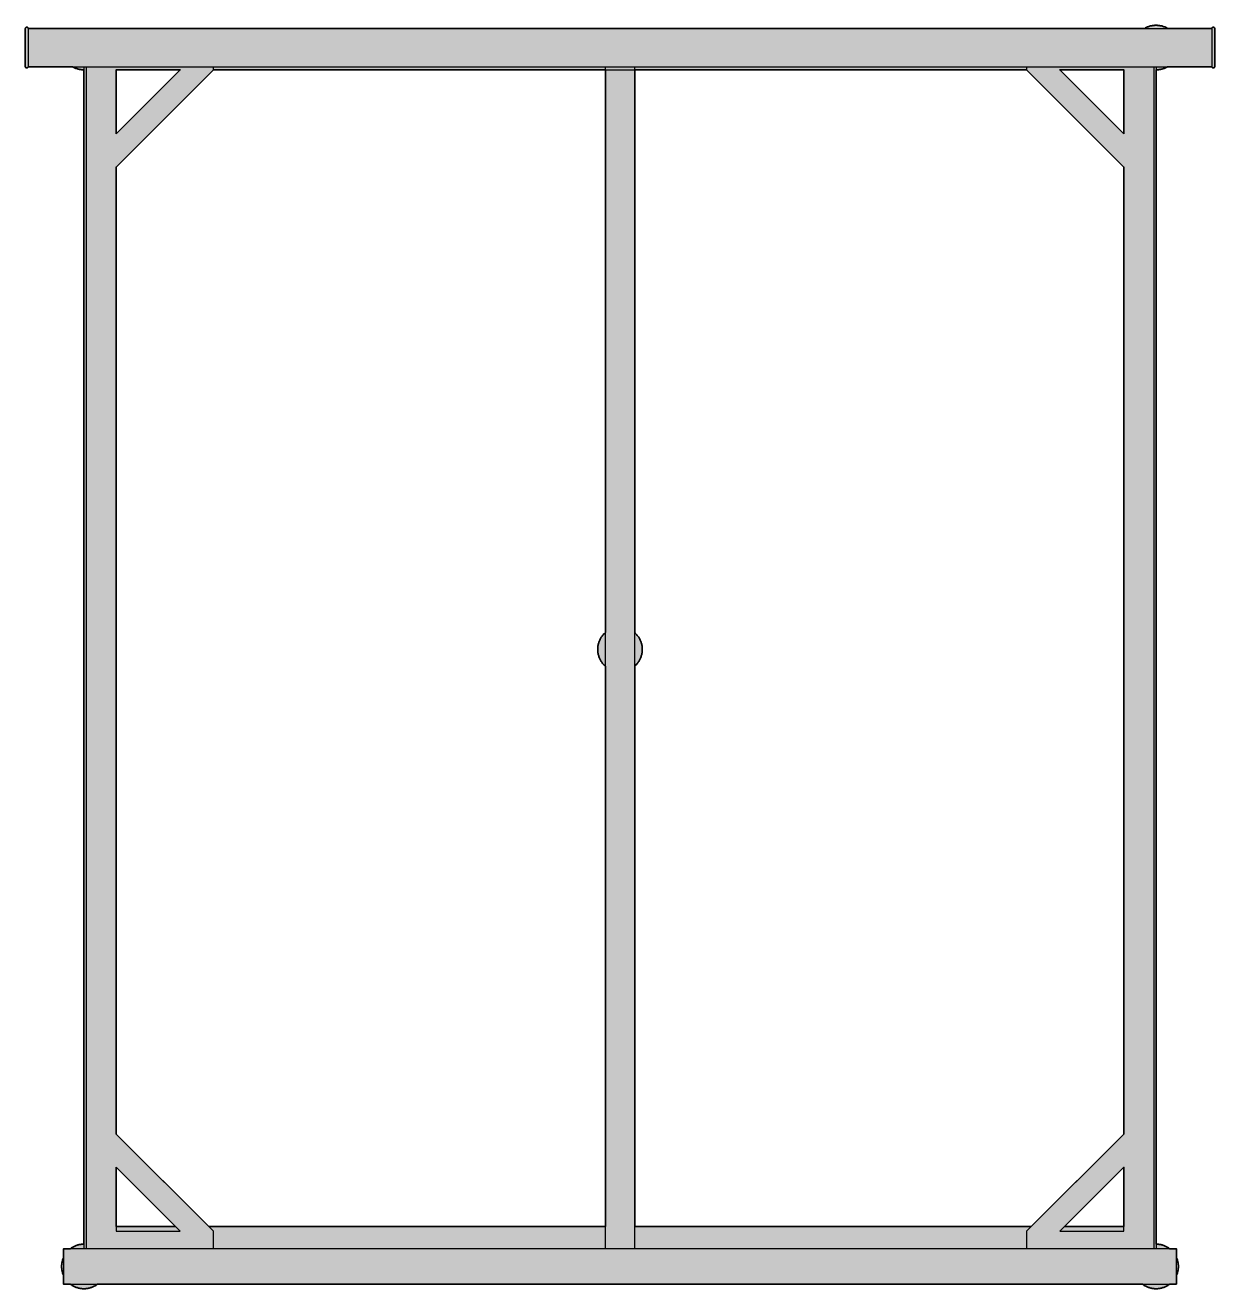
# Model space of a CAD drawing. Header units: millimetres. Extents: x 0 to 5092, y -1455 to 931.
# Drawn here: x 3064 to 5092, y -1455 to 699 of the extents above; entities that cross this region are included whole.
import ezdxf

# ---------------------------------------------------------------- set-up
doc = ezdxf.new("R2010")
doc.units = ezdxf.units.MM
doc.layers.add('Blocks', color=7, linetype='Continuous')
doc.layers.add('Blocks$Fill', color=7, linetype='Continuous', true_color=0xffffff)
doc.layers.add('Blocks$Inner', color=7, linetype='Continuous', lineweight=25, true_color=0x007f00)
doc.layers.add('Blocks$Outline', color=7, linetype='Continuous', lineweight=35, true_color=0xff3f3f)

# ---------------------------------------------------------------- blocks, each defined once
blk = doc.blocks.new('Tomoto bed180x200 Top')
at = {"layer": 'Blocks$Fill'}
h = blk.add_hatch(color=256, dxfattribs=at)
h.paths.add_polyline_path([(1563.4, 998.7), (1563.5, 998.9), (1563.5, 999), (1563.5, 999.1), (1563.6, 999.2), (1563.6, 999.2), (1563.6, 999.3), (1563.7, 999.4), (1563.7, 999.5), (1563.8, 999.5), (1563.8, 999.6), (1563.9, 999.7), (1563.9, 999.7), (1564, 999.8), (1564, 999.9), (1564.1, 999.9), (1564.2, 1000), (1564.2, 1000.1), (1564.3, 1000.1), (1564.4, 1000.2), (1564.4, 1000.2), (1564.5, 1000.3), (1564.6, 1000.3), (1564.6, 1000.4), (1564.7, 1000.4), (1564.8, 1000.4), (1564.9, 1000.5), (1565, 1000.5), (1565, 1000.5), (1565.1, 1000.6), (1565.2, 1000.6), (1565.3, 1000.6), (1565.4, 1000.6), (1565.5, 1000.6), (1565.5, 1000.6), (1565.6, 1000.7), (1565.7, 1000.7), (1565.8, 1000.7), (1565.9, 1000.7), (1566, 1000.7), (1566.1, 1000.7), (1566.1, 1000.7), (1566.2, 1000.6), (1566.3, 1000.6), (1566.4, 1000.6), (1566.5, 1000.6), (1566.6, 1000.6), (1566.7, 1000.5), (1566.7, 1000.5), (1566.8, 1000.5), (1566.9, 1000.4), (1567, 1000.4), (1567, 1000.4), (1567.1, 1000.3), (1567.2, 1000.3), (1567.3, 1000.2), (1567.3, 1000.2), (1567.4, 1000.1), (1567.5, 1000.1), (1567.5, 1000), (1567.6, 1000), (1567.7, 999.9), (1567.7, 999.8), (1567.8, 999.8), (1567.8, 999.7), (1567.9, 999.6), (1567.9, 999.6), (1568, 999.5), (1568, 999.4), (1568.1, 999.3), (1568.1, 999.3), (1568.1, 999.2), (1568.2, 999.1), (1568.2, 999), (1568.2, 998.9), (1568.3, 998.9), (1568.3, 998.8), (1568.3, 998.7), (1568.3, 998.6), (1568.3, 998.5), (1568.3, 998.4), (1568.3, 998.3), (1568.3, 998.3), (1568.3, 998.2), (1568.3, 933.6), (1568.3, 933.5), (1568.3, 933.4), (1568.3, 933.3), (1568.3, 933.2), (1568.3, 933.2), (1568.3, 933.1), (1568.3, 933), (1568.2, 932.9), (1568.2, 932.8), (1568.2, 932.7), (1568.1, 932.7), (1568.1, 932.6), (1568.1, 932.5), (1568, 932.4), (1568, 932.4), (1567.9, 932.3), (1567.9, 932.2), (1567.8, 932.1), (1567.8, 932.1), (1567.7, 932), (1567.7, 931.9), (1567.6, 931.9), (1567.5, 931.8), (1567.5, 931.8), (1567.4, 931.7), (1567.3, 931.7), (1567.3, 931.6), (1567.2, 931.6), (1567.1, 931.5), (1567, 931.5), (1567, 931.4), (1566.9, 931.4), (1566.8, 931.4), (1566.7, 931.3), (1566.6, 931.3), (1566.6, 931.3), (1566.5, 931.2), (1566.4, 931.2), (1566.3, 931.2), (1566.2, 931.2), (1566.1, 931.2), (1566.1, 931.2), (1566, 931.2), (1565.9, 931.2), (1565.8, 931.2), (1565.7, 931.2), (1565.6, 931.2), (1565.5, 931.2), (1565.5, 931.2), (1565.4, 931.2), (1565.3, 931.2), (1565.2, 931.3), (1565.1, 931.3), (1565, 931.3), (1565, 931.3), (1564.9, 931.4), (1564.8, 931.4), (1564.7, 931.4), (1564.6, 931.5), (1564.6, 931.5), (1564.5, 931.6), (1564.4, 931.6), (1564.4, 931.7), (1564.3, 931.7), (1564.2, 931.8), (1564.2, 931.8), (1564.1, 931.9), (1564, 932), (1564, 932), (1563.9, 932.1), (1563.9, 932.2), (1563.8, 932.2), (1563.8, 932.3), (1563.7, 932.4), (1563.7, 932.4), (1563.6, 932.5), (1563.6, 932.6), (1563.6, 932.7), (1563.5, 932.8), (1563.5, 932.8), (1563.5, 932.9), (1563.4, 933), (1563.4, 933.1), (1563.4, 933.2), (1487.6, 933.2), (1485.4, 932), (1484.3, 931.4), (1483.1, 930.9), (1481.9, 930.4), (1480.8, 930), (1479.6, 929.6), (1478.4, 929.3), (1477.1, 928.9), (1475.9, 928.7), (1474.7, 928.4), (1473.4, 928.3), (1472.2, 928.1), (1470.9, 928), (1469.6, 927.9), (1468.4, 927.9), (1468.4, -1074.1), (1471, -1074.2), (1472.3, -1074.3), (1473.6, -1074.4), (1475, -1074.7), (1476.3, -1074.9), (1477.5, -1075.2), (1478.8, -1075.5), (1480.1, -1075.9), (1481.3, -1076.4), (1482.6, -1076.8), (1483.8, -1077.3), (1485, -1077.9), (1486.2, -1078.5), (1487.3, -1079.1), (1488.5, -1079.8), (1489.6, -1080.5), (1490.7, -1081.3), (1491.7, -1082.1), (1503.4, -1082.1), (1503.4, -1097.3), (1504.3, -1099.8), (1504.7, -1101), (1505.1, -1102.3), (1505.4, -1103.6), (1505.7, -1104.9), (1505.9, -1106.2), (1506.1, -1107.5), (1506.2, -1108.8), (1506.3, -1110.1), (1506.4, -1111.4), (1506.4, -1112.7), (1506.3, -1114.1), (1506.2, -1115.4), (1506.1, -1116.7), (1505.9, -1118), (1505.7, -1119.3), (1505.4, -1120.6), (1505.1, -1121.9), (1504.7, -1123.2), (1504.3, -1124.4), (1503.9, -1125.7), (1503.4, -1126.9), (1503.4, -1142.1), (1491.7, -1142.1), (1489.6, -1143.6), (1488.5, -1144.3), (1487.3, -1145), (1486.2, -1145.7), (1485, -1146.3), (1483.8, -1146.8), (1482.6, -1147.3), (1481.3, -1147.8), (1480.1, -1148.2), (1478.8, -1148.6), (1477.5, -1149), (1476.3, -1149.3), (1475, -1149.5), (1473.7, -1149.7), (1472.3, -1149.9), (1471, -1150), (1469.7, -1150.1), (1468.4, -1150.1), (1467.1, -1150.1), (1465.7, -1150), (1464.4, -1149.9), (1463.1, -1149.7), (1461.8, -1149.5), (1460.5, -1149.3), (1459.2, -1149), (1457.9, -1148.6), (1456.7, -1148.2), (1455.4, -1147.8), (1454.2, -1147.3), (1453, -1146.8), (1451.8, -1146.3), (1450.6, -1145.7), (1449.4, -1145), (1448.3, -1144.3), (1447.2, -1143.6), (1446.1, -1142.9), (1445.1, -1142.1), (-336.5, -1142.1), (-337.4, -1142.9), (-338.5, -1143.6), (-339.6, -1144.3), (-340.7, -1145), (-341.9, -1145.7), (-343.1, -1146.3), (-344.3, -1146.8), (-345.5, -1147.3), (-346.7, -1147.8), (-348, -1148.2), (-349.2, -1148.6), (-350.5, -1149), (-351.8, -1149.3), (-353.1, -1149.5), (-354.4, -1149.7), (-355.7, -1149.9), (-357, -1150), (-358.3, -1150.1), (-359.7, -1150.1), (-361, -1150.1), (-362.3, -1150), (-363.6, -1149.9), (-364.9, -1149.7), (-366.2, -1149.5), (-367.5, -1149.3), (-368.8, -1149), (-370.1, -1148.6), (-371.4, -1148.2), (-372.6, -1147.8), (-373.8, -1147.3), (-375.1, -1146.8), (-376.3, -1146.3), (-377.4, -1145.7), (-378.6, -1145), (-379.7, -1144.3), (-380.8, -1143.6), (-381.9, -1142.9), (-383, -1142.1), (-394.7, -1142.1), (-394.7, -1126.9), (-395.6, -1124.4), (-396, -1123.2), (-396.4, -1121.9), (-396.7, -1120.6), (-397, -1119.3), (-397.2, -1118), (-397.4, -1116.7), (-397.5, -1115.4), (-397.6, -1114.1), (-397.7, -1112.7), (-397.7, -1111.4), (-397.6, -1110.1), (-397.5, -1108.8), (-397.4, -1107.5), (-397.2, -1106.2), (-397, -1104.9), (-396.7, -1103.6), (-396.4, -1102.3), (-396, -1101), (-395.6, -1099.8), (-395.2, -1098.5), (-394.7, -1097.3), (-394.7, -1082.1), (-383, -1082.1), (-380.8, -1080.5), (-379.7, -1079.8), (-378.6, -1079.1), (-377.4, -1078.5), (-376.3, -1077.9), (-375.1, -1077.3), (-373.8, -1076.8), (-372.6, -1076.4), (-371.4, -1075.9), (-370.1, -1075.5), (-368.8, -1075.2), (-367.5, -1074.9), (-366.2, -1074.7), (-364.9, -1074.4), (-363.6, -1074.3), (-362.3, -1074.2), (-361, -1074.1), (-359.7, -1074.1), (-359.7, 927.9), (-362.2, 928), (-363.4, 928.1), (-364.7, 928.3), (-365.9, 928.4), (-367.2, 928.7), (-368.4, 928.9), (-369.6, 929.3), (-370.8, 929.6), (-372, 930), (-373.2, 930.4), (-374.4, 930.9), (-375.5, 931.4), (-376.7, 932), (-377.8, 932.5), (-378.9, 933.2), (-454.7, 933.2), (-454.7, 933.1), (-454.7, 933), (-454.7, 932.9), (-454.8, 932.8), (-454.8, 932.8), (-454.8, 932.7), (-454.9, 932.6), (-454.9, 932.5), (-454.9, 932.4), (-455, 932.4), (-455, 932.3), (-455.1, 932.2), (-455.1, 932.2), (-455.2, 932.1), (-455.2, 932), (-455.3, 932), (-455.4, 931.9), (-455.4, 931.8), (-455.5, 931.8), (-455.6, 931.7), (-455.6, 931.7), (-455.7, 931.6), (-455.8, 931.6), (-455.8, 931.5), (-455.9, 931.5), (-456, 931.4), (-456.1, 931.4), (-456.1, 931.4), (-456.2, 931.3), (-456.3, 931.3), (-456.4, 931.3), (-456.5, 931.3), (-456.6, 931.2), (-456.6, 931.2), (-456.7, 931.2), (-456.8, 931.2), (-456.9, 931.2), (-457, 931.2), (-457.1, 931.2), (-457.2, 931.2), (-457.2, 931.2), (-457.3, 931.2), (-457.4, 931.2), (-457.5, 931.2), (-457.6, 931.2), (-457.7, 931.2), (-457.8, 931.2), (-457.8, 931.3), (-457.9, 931.3), (-458, 931.3), (-458.1, 931.4), (-458.2, 931.4), (-458.2, 931.4), (-458.3, 931.5), (-458.4, 931.5), (-458.5, 931.6), (-458.5, 931.6), (-458.6, 931.7), (-458.7, 931.7), (-458.7, 931.8), (-458.8, 931.8), (-458.9, 931.9), (-458.9, 931.9), (-459, 932), (-459, 932.1), (-459.1, 932.1), (-459.2, 932.2), (-459.2, 932.3), (-459.2, 932.4), (-459.3, 932.4), (-459.3, 932.5), (-459.4, 932.6), (-459.4, 932.7), (-459.4, 932.7), (-459.5, 932.8), (-459.5, 932.9), (-459.5, 933), (-459.5, 933.1), (-459.6, 933.2), (-459.6, 933.2), (-459.6, 933.3), (-459.6, 933.4), (-459.6, 933.5), (-459.6, 933.6), (-459.6, 933.7), (-459.6, 998.2), (-459.6, 998.2), (-459.6, 998.3), (-459.6, 998.4), (-459.6, 998.5), (-459.6, 998.6), (-459.6, 998.7), (-459.5, 998.8), (-459.5, 998.9), (-459.5, 998.9), (-459.5, 999), (-459.4, 999.1), (-459.4, 999.2), (-459.4, 999.3), (-459.3, 999.3), (-459.3, 999.4), (-459.2, 999.5), (-459.2, 999.6), (-459.2, 999.6), (-459.1, 999.7), (-459, 999.8), (-459, 999.8), (-458.9, 999.9), (-458.9, 1000), (-458.8, 1000), (-458.7, 1000.1), (-458.7, 1000.1), (-458.6, 1000.2), (-458.5, 1000.2), (-458.5, 1000.3), (-458.4, 1000.3), (-458.3, 1000.4), (-458.2, 1000.4), (-458.2, 1000.4), (-458.1, 1000.5), (-458, 1000.5), (-457.9, 1000.5), (-457.8, 1000.6), (-457.8, 1000.6), (-457.7, 1000.6), (-457.6, 1000.6), (-457.5, 1000.6), (-457.4, 1000.7), (-457.3, 1000.7), (-457.2, 1000.7), (-457.2, 1000.7), (-457.1, 1000.7), (-457, 1000.7), (-456.9, 1000.7), (-456.8, 1000.6), (-456.7, 1000.6), (-456.6, 1000.6), (-456.6, 1000.6), (-456.5, 1000.6), (-456.4, 1000.6), (-456.3, 1000.5), (-456.2, 1000.5), (-456.1, 1000.5), (-456.1, 1000.4), (-456, 1000.4), (-455.9, 1000.4), (-455.8, 1000.3), (-455.8, 1000.3), (-455.7, 1000.2), (-455.6, 1000.2), (-455.6, 1000.1), (-455.5, 1000.1), (-455.4, 1000), (-455.4, 999.9), (-455.3, 999.9), (-455.2, 999.8), (-455.2, 999.8), (-455.1, 999.7), (-455.1, 999.6), (-455, 999.5), (-455, 999.5), (-454.9, 999.4), (-454.9, 999.3), (-454.9, 999.2), (-454.8, 999.2), (-454.8, 999.1), (-454.8, 999), (-454.7, 998.9), (-454.7, 998.8), (-454.7, 998.8), (-454.7, 998.7), (1449.1, 998.7), (1451.4, 999.9), (1452.5, 1000.5), (1453.7, 1001), (1455, 1001.5), (1456.2, 1001.9), (1457.4, 1002.3), (1458.7, 1002.7), (1459.9, 1003), (1461.2, 1003.2), (1462.5, 1003.5), (1463.8, 1003.6), (1465.1, 1003.8), (1466.4, 1003.9), (1467.7, 1003.9), (1469, 1003.9), (1470.3, 1003.9), (1471.6, 1003.8), (1472.9, 1003.6), (1474.2, 1003.5), (1475.5, 1003.2), (1476.8, 1003), (1478, 1002.7), (1479.3, 1002.3), (1480.5, 1001.9), (1481.7, 1001.5), (1483, 1001), (1484.2, 1000.5), (1485.3, 999.9), (1486.5, 999.3), (1487.6, 998.7)], flags=0)
h.paths.add_polyline_path([(1413.4, 818.7), (1413.4, 927.9), (1304.2, 927.9)], flags=0)
h.paths.add_polyline_path([(-304.7, 818.7), (-195.5, 927.9), (-304.7, 927.9)], flags=0)
h.paths.add_polyline_path([(-304.7, -1044.1), (-203.5, -1044.1), (-304.7, -942.9)], flags=0)
h.paths.add_polyline_path([(1312.2, -1044.1), (1413.4, -1044.1), (1413.4, -942.9)], flags=0)
h.paths.add_polyline_path([(579.4, -1044.1), (1255.6, -1044.1), (1413.4, -886.3), (1413.4, 762.2), (1247.6, 927.9), (579.4, 927.9), (579.4, -31.5), (581.3, -33.3), (582.2, -34.2), (583.1, -35.2), (583.9, -36.2), (584.8, -37.3), (585.5, -38.3), (586.3, -39.4), (587, -40.6), (587.6, -41.7), (588.2, -42.9), (588.8, -44.1), (589.4, -45.3), (589.9, -46.5), (590.3, -47.7), (590.7, -49), (591.1, -50.3), (591.4, -51.6), (591.7, -52.9), (591.9, -54.2), (592.1, -55.5), (592.2, -56.8), (592.3, -58.1), (592.4, -59.4), (592.4, -60.7), (592.3, -62.1), (592.2, -63.4), (592.1, -64.7), (591.9, -66), (591.7, -67.3), (591.4, -68.6), (591.1, -69.9), (590.7, -71.2), (590.3, -72.4), (589.9, -73.7), (589.4, -74.9), (588.8, -76.1), (588.2, -77.3), (587.6, -78.5), (587, -79.6), (586.3, -80.7), (585.5, -81.8), (584.8, -82.9), (583.9, -83.9), (583.1, -85), (582.2, -85.9), (581.3, -86.9), (580.3, -87.8), (579.4, -88.7)], flags=0)
h.paths.add_polyline_path([(529.4, -1044.1), (529.4, -88.7), (527.4, -86.9), (526.5, -85.9), (525.6, -85), (524.8, -83.9), (524, -82.9), (523.2, -81.8), (522.5, -80.7), (521.8, -79.6), (521.1, -78.5), (520.5, -77.3), (519.9, -76.1), (519.4, -74.9), (518.9, -73.7), (518.4, -72.4), (518, -71.2), (517.7, -69.9), (517.3, -68.6), (517.1, -67.3), (516.8, -66), (516.6, -64.7), (516.5, -63.4), (516.4, -62.1), (516.4, -60.7), (516.4, -59.4), (516.4, -58.1), (516.5, -56.8), (516.6, -55.5), (516.8, -54.2), (517.1, -52.9), (517.3, -51.6), (517.7, -50.3), (518, -49), (518.4, -47.7), (518.9, -46.5), (519.4, -45.3), (519.9, -44.1), (520.5, -42.9), (521.1, -41.7), (521.8, -40.6), (522.5, -39.4), (523.2, -38.3), (524, -37.3), (524.8, -36.2), (525.6, -35.2), (526.5, -34.2), (527.4, -33.3), (528.4, -32.4), (529.4, -31.5), (529.4, 927.9), (-138.9, 927.9), (-304.7, 762.2), (-304.7, -886.3), (-146.9, -1044.1)], flags=0)
at = {"layer": 'Blocks$Inner'}
for p, q in [((-459.6, 998.7), (-459.5, 998.8)), ((-459.6, 998.6), (-459.6, 998.7)), ((-459.6, 998.5), (-459.6, 998.6)), ((-459.6, 998.4), (-459.6, 998.5)), ((-459.6, 998.3), (-459.6, 998.4)), ((-459.6, 998.2), (-459.6, 998.3)), ((-459.6, 998.3), (-459.6, 998.3)), ((-459.6, 933.7), (-459.6, 998.2)), ((-459.6, 998.2), (-459.6, 998.2)), ((-459.5, 999), (-459.4, 999.1)), ((-459.5, 998.9), (-459.5, 999)), ((-459.5, 998.8), (-459.5, 998.9)), ((-459.5, 998.9), (-459.5, 998.9)), ((-459.4, 999.2), (-459.4, 999.3)), ((-459.4, 999.3), (-459.3, 999.3)), ((-459.4, 999.1), (-459.4, 999.2)), ((-459.3, 999.4), (-459.2, 999.5)), ((-459.3, 999.3), (-459.3, 999.4)), ((-459.2, 999.6), (-459.1, 999.7)), ((-459.2, 999.5), (-459.2, 999.6)), ((-459.2, 999.6), (-459.2, 999.6)), ((-459.1, 999.7), (-459, 999.8)), ((-459, 999.8), (-458.9, 999.9)), ((-459, 999.8), (-459, 999.8)), ((-458.9, 999.9), (-458.9, 1000)), ((-458.9, 1000), (-458.8, 1000)), ((-458.8, 1000), (-458.7, 1000.1)), ((-458.7, 1000.1), (-458.6, 1000.2)), ((-458.7, 1000.1), (-458.7, 1000.1)), ((-458.6, 1000.2), (-458.5, 1000.2)), ((-458.5, 1000.2), (-458.5, 1000.3)), ((-458.5, 1000.3), (-458.4, 1000.3)), ((-458.4, 1000.3), (-458.3, 1000.4)), ((-458.3, 1000.4), (-458.2, 1000.4)), ((-458.2, 1000.4), (-458.1, 1000.5)), ((-458.2, 1000.4), (-458.2, 1000.4)), ((-458.1, 1000.5), (-458, 1000.5)), ((-458, 1000.5), (-457.9, 1000.5)), ((-457.9, 1000.5), (-457.8, 1000.6)), ((-457.8, 1000.6), (-457.8, 1000.6)), ((-457.8, 1000.6), (-457.7, 1000.6)), ((-457.7, 1000.6), (-457.6, 1000.6)), ((-457.6, 1000.6), (-457.5, 1000.6)), ((-457.5, 1000.6), (-457.4, 1000.7)), ((-457.4, 1000.7), (-457.3, 1000.7)), ((-457.3, 1000.7), (-457.2, 1000.7)), ((-457.2, 1000.7), (-457.2, 1000.7)), ((-457.2, 1000.7), (-457.1, 1000.7)), ((-457.1, 1000.7), (-457, 1000.7)), ((-457, 1000.7), (-456.9, 1000.7)), ((-456.9, 1000.7), (-456.8, 1000.6)), ((-456.8, 1000.6), (-456.7, 1000.6)), ((-456.7, 1000.6), (-456.6, 1000.6)), ((-456.6, 1000.6), (-456.6, 1000.6)), ((-456.6, 1000.6), (-456.5, 1000.6)), ((-456.5, 1000.6), (-456.4, 1000.6)), ((-456.4, 1000.6), (-456.3, 1000.5)), ((-456.3, 1000.5), (-456.2, 1000.5)), ((-456.2, 1000.5), (-456.1, 1000.5)), ((-456.1, 1000.5), (-456.1, 1000.4)), ((-456.1, 1000.4), (-456, 1000.4)), ((-456, 1000.4), (-455.9, 1000.4)), ((-455.9, 1000.4), (-455.8, 1000.3)), ((-455.8, 1000.3), (-455.8, 1000.3)), ((-455.8, 1000.3), (-455.7, 1000.2)), ((-455.7, 1000.2), (-455.6, 1000.2)), ((-455.6, 1000.2), (-455.6, 1000.1)), ((-455.6, 1000.1), (-455.5, 1000.1)), ((-455.5, 1000.1), (-455.4, 1000)), ((-455.4, 1000), (-455.4, 999.9)), ((-455.4, 999.9), (-455.3, 999.9)), ((-455.3, 999.9), (-455.2, 999.8)), ((-455.2, 999.8), (-455.2, 999.8)), ((-455.2, 999.8), (-455.1, 999.7)), ((-455.1, 999.7), (-455.1, 999.6)), ((-455.1, 999.6), (-455, 999.5)), ((-455, 999.5), (-455, 999.5)), ((-455, 999.5), (-454.9, 999.4)), ((-454.9, 999.4), (-454.9, 999.3)), ((-454.9, 999.3), (-454.9, 999.2)), ((-454.9, 999.2), (-454.8, 999.2)), ((-454.8, 999.2), (-454.8, 999.1)), ((-454.8, 999.1), (-454.8, 999)), ((-454.8, 999), (-454.7, 998.9)), ((-454.7, 998.9), (-454.7, 998.8)), ((-454.7, 998.8), (-454.7, 998.8)), ((-454.7, 998.8), (-454.7, 998.7)), ((-454.7, 998.7), (-454.7, 998.7)), ((-454.7, 998.7), (-454.7, 933.2)), ((-454.7, 998.7), (1563.4, 998.7)), ((1563.5, 998.9), (1563.4, 998.8)), ((1563.4, 998.8), (1563.4, 998.8)), ((1563.4, 998.8), (1563.4, 998.7)), ((1563.4, 998.7), (1563.4, 933.2)), ((1563.6, 999.2), (1563.5, 999.1)), ((1563.5, 999.1), (1563.5, 999)), ((1563.5, 999), (1563.5, 998.9)), ((1563.7, 999.4), (1563.6, 999.3)), ((1563.6, 999.3), (1563.6, 999.2)), ((1563.6, 999.2), (1563.6, 999.2)), ((1563.8, 999.5), (1563.7, 999.5)), ((1563.7, 999.5), (1563.7, 999.4)), ((1563.9, 999.7), (1563.8, 999.6)), ((1563.8, 999.6), (1563.8, 999.5)), ((1564, 999.8), (1563.9, 999.7)), ((1563.9, 999.7), (1563.9, 999.7)), ((1564.1, 999.9), (1564, 999.9)), ((1564, 999.9), (1564, 999.8)), ((1564.2, 1000), (1564.1, 999.9)), ((1564.3, 1000.1), (1564.2, 1000.1)), ((1564.2, 1000.1), (1564.2, 1000)), ((1564.4, 1000.2), (1564.3, 1000.1)), ((1564.5, 1000.3), (1564.4, 1000.2)), ((1564.4, 1000.2), (1564.4, 1000.2)), ((1564.6, 1000.3), (1564.5, 1000.3)), ((1564.7, 1000.4), (1564.6, 1000.4)), ((1564.6, 1000.4), (1564.6, 1000.3)), ((1564.8, 1000.4), (1564.7, 1000.4)), ((1564.9, 1000.5), (1564.8, 1000.4)), ((1565, 1000.5), (1564.9, 1000.5)), ((1565.1, 1000.6), (1565, 1000.5)), ((1565, 1000.5), (1565, 1000.5)), ((1565.2, 1000.6), (1565.1, 1000.6)), ((1565.3, 1000.6), (1565.2, 1000.6)), ((1565.4, 1000.6), (1565.3, 1000.6)), ((1565.5, 1000.6), (1565.4, 1000.6)), ((1565.6, 1000.7), (1565.5, 1000.6)), ((1565.5, 1000.6), (1565.5, 1000.6)), ((1565.7, 1000.7), (1565.6, 1000.7)), ((1565.8, 1000.7), (1565.7, 1000.7)), ((1565.9, 1000.7), (1565.8, 1000.7)), ((1566, 1000.7), (1565.9, 1000.7)), ((1566.1, 1000.7), (1566, 1000.7)), ((1566.2, 1000.6), (1566.1, 1000.7)), ((1566.1, 1000.7), (1566.1, 1000.7)), ((1566.3, 1000.6), (1566.2, 1000.6)), ((1566.4, 1000.6), (1566.3, 1000.6)), ((1566.5, 1000.6), (1566.4, 1000.6)), ((1566.6, 1000.6), (1566.5, 1000.6)), ((1566.7, 1000.5), (1566.6, 1000.6)), ((1566.8, 1000.5), (1566.7, 1000.5)), ((1566.7, 1000.5), (1566.7, 1000.5)), ((1566.9, 1000.4), (1566.8, 1000.5)), ((1567, 1000.4), (1566.9, 1000.4)), ((1567.1, 1000.3), (1567, 1000.4)), ((1567, 1000.4), (1567, 1000.4)), ((1567.2, 1000.3), (1567.1, 1000.3)), ((1567.3, 1000.2), (1567.2, 1000.3)), ((1567.4, 1000.1), (1567.3, 1000.2)), ((1567.3, 1000.2), (1567.3, 1000.2)), ((1567.5, 1000.1), (1567.4, 1000.1)), ((1567.5, 1000), (1567.5, 1000.1)), ((1567.6, 1000), (1567.5, 1000)), ((1567.7, 999.9), (1567.6, 1000)), ((1567.7, 999.8), (1567.7, 999.9)), ((1567.8, 999.8), (1567.7, 999.8)), ((1567.8, 999.7), (1567.8, 999.8)), ((1567.9, 999.6), (1567.8, 999.7)), ((1568, 999.5), (1567.9, 999.6)), ((1567.9, 999.6), (1567.9, 999.6)), ((1568, 999.4), (1568, 999.5)), ((1568.1, 999.3), (1568, 999.4)), ((1568.1, 999.2), (1568.1, 999.3)), ((1568.1, 999.3), (1568.1, 999.3)), ((1568.2, 999.1), (1568.1, 999.2)), ((1568.2, 999), (1568.2, 999.1)), ((1568.2, 998.9), (1568.2, 999)), ((1568.3, 998.9), (1568.2, 998.9)), ((1568.3, 998.8), (1568.3, 998.9)), ((1568.3, 998.7), (1568.3, 998.8)), ((1568.3, 998.6), (1568.3, 998.7)), ((1568.3, 998.5), (1568.3, 998.6)), ((1568.3, 998.4), (1568.3, 998.5)), ((1568.3, 998.3), (1568.3, 998.4)), ((1568.3, 998.2), (1568.3, 998.3)), ((1568.3, 998.3), (1568.3, 998.3)), ((1568.3, 933.7), (1568.3, 998.2)), ((-459.6, 933.6), (-459.6, 933.7)), ((-459.6, 933.5), (-459.6, 933.6)), ((-459.6, 933.4), (-459.6, 933.5)), ((-459.6, 933.3), (-459.6, 933.4)), ((-459.6, 933.2), (-459.6, 933.3)), ((-459.5, 933.1), (-459.6, 933.2)), ((-459.6, 933.2), (-459.6, 933.2)), ((-459.5, 933), (-459.5, 933.1)), ((-459.5, 932.9), (-459.5, 933)), ((-459.5, 932.8), (-459.5, 932.9)), ((-459.4, 932.7), (-459.5, 932.8)), ((-459.4, 932.6), (-459.4, 932.7)), ((-459.4, 932.7), (-459.4, 932.7)), ((-459.3, 932.5), (-459.4, 932.6)), ((-459.3, 932.4), (-459.3, 932.5)), ((-459.2, 932.4), (-459.3, 932.4)), ((-459.2, 932.3), (-459.2, 932.4)), ((-459.2, 932.2), (-459.2, 932.3)), ((-459.1, 932.1), (-459.2, 932.2)), ((-459, 932.1), (-459.1, 932.1)), ((-459, 932), (-459, 932.1)), ((-458.9, 931.9), (-459, 932)), ((-458.8, 931.8), (-458.9, 931.9)), ((-458.9, 931.9), (-458.9, 931.9)), ((-458.7, 931.8), (-458.8, 931.8)), ((-458.7, 931.7), (-458.7, 931.8)), ((-458.6, 931.7), (-458.7, 931.7)), ((-458.5, 931.6), (-458.6, 931.7)), ((-458.4, 931.5), (-458.5, 931.6)), ((-458.5, 931.6), (-458.5, 931.6)), ((-458.3, 931.5), (-458.4, 931.5)), ((-458.2, 931.4), (-458.3, 931.5)), ((-458.1, 931.4), (-458.2, 931.4)), ((-458.2, 931.4), (-458.2, 931.4)), ((-458, 931.3), (-458.1, 931.4)), ((-457.9, 931.3), (-458, 931.3)), ((-457.8, 931.3), (-457.9, 931.3)), ((-457.8, 931.2), (-457.8, 931.3)), ((-457.7, 931.2), (-457.8, 931.2)), ((-457.6, 931.2), (-457.7, 931.2)), ((-457.5, 931.2), (-457.6, 931.2)), ((-457.4, 931.2), (-457.5, 931.2)), ((-457.3, 931.2), (-457.4, 931.2)), ((-457.2, 931.2), (-457.3, 931.2)), ((-457.1, 931.2), (-457.2, 931.2)), ((-457.2, 931.2), (-457.2, 931.2)), ((-457, 931.2), (-457.1, 931.2)), ((-456.9, 931.2), (-457, 931.2)), ((-456.8, 931.2), (-456.9, 931.2)), ((-456.7, 931.2), (-456.8, 931.2)), ((-456.6, 931.2), (-456.7, 931.2)), ((-456.5, 931.3), (-456.6, 931.2)), ((-456.6, 931.2), (-456.6, 931.2)), ((-456.4, 931.3), (-456.5, 931.3)), ((-456.3, 931.3), (-456.4, 931.3)), ((-456.2, 931.3), (-456.3, 931.3)), ((-456.1, 931.4), (-456.2, 931.3)), ((-456, 931.4), (-456.1, 931.4)), ((-456.1, 931.4), (-456.1, 931.4)), ((-455.9, 931.5), (-456, 931.4)), ((-455.8, 931.5), (-455.9, 931.5)), ((-455.7, 931.6), (-455.8, 931.6)), ((-455.8, 931.6), (-455.8, 931.5)), ((-455.6, 931.7), (-455.7, 931.6)), ((-455.5, 931.8), (-455.6, 931.7)), ((-455.6, 931.7), (-455.6, 931.7)), ((-455.4, 931.8), (-455.5, 931.8)), ((-455.3, 932), (-455.4, 931.9)), ((-455.4, 931.9), (-455.4, 931.8)), ((-455.2, 932), (-455.3, 932)), ((-455.1, 932.2), (-455.2, 932.1)), ((-455.2, 932.1), (-455.2, 932)), ((-455, 932.3), (-455.1, 932.2)), ((-455.1, 932.2), (-455.1, 932.2)), ((-454.9, 932.4), (-455, 932.4)), ((-455, 932.4), (-455, 932.3)), ((-454.8, 932.7), (-454.9, 932.6)), ((-454.9, 932.6), (-454.9, 932.5)), ((-454.9, 932.5), (-454.9, 932.4)), ((-454.7, 932.9), (-454.8, 932.8)), ((-454.8, 932.8), (-454.8, 932.8)), ((-454.8, 932.8), (-454.8, 932.7)), ((-454.7, 933.2), (-454.7, 933.1)), ((-454.7, 933.1), (-454.7, 933)), ((-454.7, 933), (-454.7, 932.9)), ((-359.7, 933.2), (-359.7, -1082.1)), ((-355.7, 933.2), (-355.7, -1082.1)), ((529.4, -1082.1), (529.4, 933.2)), ((579.4, -1082.1), (579.4, 933.2)), ((1464.4, 933.2), (1464.4, -1082.1)), ((1468.4, 933.2), (1468.4, -1082.1)), ((1563.4, 933.2), (1563.4, 933.1)), ((1563.4, 933.1), (1563.4, 933)), ((1563.4, 933), (1563.5, 932.9)), ((1563.5, 932.9), (1563.5, 932.8)), ((1563.5, 932.8), (1563.5, 932.8)), ((1563.5, 932.8), (1563.6, 932.7)), ((1563.6, 932.7), (1563.6, 932.6)), ((1563.6, 932.6), (1563.6, 932.5)), ((1563.6, 932.5), (1563.7, 932.4)), ((1563.7, 932.4), (1563.7, 932.4)), ((1563.7, 932.4), (1563.8, 932.3)), ((1563.8, 932.3), (1563.8, 932.2)), ((1563.8, 932.2), (1563.9, 932.2)), ((1563.9, 932.2), (1563.9, 932.1)), ((1563.9, 932.1), (1564, 932)), ((1564, 932), (1564, 932)), ((1564, 932), (1564.1, 931.9)), ((1564.1, 931.9), (1564.2, 931.8)), ((1564.2, 931.8), (1564.2, 931.8)), ((1564.2, 931.8), (1564.3, 931.7)), ((1564.3, 931.7), (1564.4, 931.7)), ((1564.4, 931.7), (1564.4, 931.6)), ((1564.4, 931.6), (1564.5, 931.6)), ((1564.5, 931.6), (1564.6, 931.5)), ((1564.6, 931.5), (1564.6, 931.5)), ((1564.6, 931.5), (1564.7, 931.4)), ((1564.7, 931.4), (1564.8, 931.4)), ((1564.8, 931.4), (1564.9, 931.4)), ((1564.9, 931.4), (1565, 931.3)), ((1565, 931.3), (1565, 931.3)), ((1565, 931.3), (1565.1, 931.3)), ((1565.1, 931.3), (1565.2, 931.3)), ((1565.2, 931.3), (1565.3, 931.2)), ((1565.3, 931.2), (1565.4, 931.2)), ((1565.4, 931.2), (1565.5, 931.2)), ((1565.5, 931.2), (1565.5, 931.2)), ((1565.5, 931.2), (1565.6, 931.2)), ((1565.6, 931.2), (1565.7, 931.2)), ((1565.7, 931.2), (1565.8, 931.2)), ((1565.8, 931.2), (1565.9, 931.2)), ((1565.9, 931.2), (1566, 931.2)), ((1566, 931.2), (1566.1, 931.2)), ((1566.1, 931.2), (1566.1, 931.2)), ((1566.1, 931.2), (1566.2, 931.2)), ((1566.2, 931.2), (1566.3, 931.2)), ((1566.3, 931.2), (1566.4, 931.2)), ((1566.4, 931.2), (1566.5, 931.2)), ((1566.5, 931.2), (1566.6, 931.3)), ((1566.6, 931.3), (1566.6, 931.3)), ((1566.6, 931.3), (1566.7, 931.3)), ((1566.7, 931.3), (1566.8, 931.4)), ((1566.8, 931.4), (1566.9, 931.4)), ((1566.9, 931.4), (1567, 931.4)), ((1567, 931.4), (1567, 931.5)), ((1567, 931.5), (1567.1, 931.5)), ((1567.1, 931.5), (1567.2, 931.6)), ((1567.2, 931.6), (1567.3, 931.6)), ((1567.3, 931.6), (1567.3, 931.7)), ((1567.3, 931.7), (1567.4, 931.7)), ((1567.4, 931.7), (1567.5, 931.8)), ((1567.5, 931.8), (1567.6, 931.9)), ((1567.5, 931.8), (1567.5, 931.8)), ((1567.6, 931.9), (1567.7, 931.9)), ((1567.7, 932), (1567.8, 932.1)), ((1567.7, 931.9), (1567.7, 932)), ((1567.8, 932.1), (1567.9, 932.2)), ((1567.8, 932.1), (1567.8, 932.1)), ((1567.9, 932.3), (1568, 932.4)), ((1567.9, 932.2), (1567.9, 932.3)), ((1568, 932.4), (1568.1, 932.5)), ((1568, 932.4), (1568, 932.4)), ((1568.1, 932.6), (1568.1, 932.7)), ((1568.1, 932.7), (1568.2, 932.7)), ((1568.1, 932.5), (1568.1, 932.6)), ((1568.2, 932.9), (1568.3, 933)), ((1568.2, 932.8), (1568.2, 932.9)), ((1568.2, 932.7), (1568.2, 932.8)), ((1568.3, 933.6), (1568.3, 933.7)), ((1568.3, 933.5), (1568.3, 933.6)), ((1568.3, 933.4), (1568.3, 933.5)), ((1568.3, 933.3), (1568.3, 933.4)), ((1568.3, 933.2), (1568.3, 933.3)), ((1568.3, 933.1), (1568.3, 933.2)), ((1568.3, 933.2), (1568.3, 933.2)), ((1568.3, 933), (1568.3, 933.1)), ((-304.7, -1044.1), (-203.5, -1044.1)), ((1413.4, -1044.1), (1312.2, -1044.1)), ((1503.4, -1082.1), (-394.7, -1082.1)), ((-394.7, -1082.1), (-394.7, -1142.1)), ((1503.4, -1142.1), (1503.4, -1082.1)), ((-394.7, -1142.1), (1503.4, -1142.1))]:
    blk.add_line(p, q, dxfattribs=at)
for points in [[(1487.6, 998.7), (1486.5, 999.3), (1485.3, 999.9), (1484.2, 1000.5), (1483, 1001), (1481.7, 1001.5), (1480.5, 1001.9), (1479.3, 1002.3), (1478, 1002.7), (1476.8, 1003), (1475.5, 1003.2), (1474.2, 1003.5), (1472.9, 1003.6), (1471.6, 1003.8), (1470.3, 1003.9), (1469, 1003.9), (1467.7, 1003.9), (1466.4, 1003.9), (1465.1, 1003.8), (1463.8, 1003.6), (1462.5, 1003.5), (1461.2, 1003.2), (1459.9, 1003), (1458.7, 1002.7), (1457.4, 1002.3), (1456.2, 1001.9), (1455, 1001.5), (1453.7, 1001), (1452.5, 1000.5), (1451.4, 999.9), (1450.2, 999.3), (1449.1, 998.7)], [(-454.7, 933.2), (1563.4, 933.2)], [(-359.7, 927.9), (-360.9, 927.9), (-362.2, 928), (-363.4, 928.1), (-364.7, 928.3), (-365.9, 928.4), (-367.2, 928.7), (-368.4, 928.9), (-369.6, 929.3), (-370.8, 929.6), (-372, 930), (-373.2, 930.4), (-374.4, 930.9), (-375.5, 931.4), (-376.7, 932), (-377.8, 932.5), (-378.9, 933.2)], [(-138.9, -1082.1), (-138.9, -1052.1), (-304.7, -886.3), (-304.7, 762.2), (-138.9, 927.9), (-138.9, 933.2)], [(-138.9, 927.9), (1247.6, 927.9)], [(1247.6, 933.2), (1247.6, 927.9), (1413.4, 762.2), (1413.4, -886.3), (1247.6, -1052.1), (1247.6, -1082.1)], [(1487.6, 933.2), (1486.5, 932.5), (1485.4, 932), (1484.3, 931.4), (1483.1, 930.9), (1481.9, 930.4), (1480.8, 930), (1479.6, 929.6), (1478.4, 929.3), (1477.1, 928.9), (1475.9, 928.7), (1474.7, 928.4), (1473.4, 928.3), (1472.2, 928.1), (1470.9, 928), (1469.6, 927.9), (1468.4, 927.9)], [(529.4, -88.7), (528.4, -87.8), (527.4, -86.9), (526.5, -85.9), (525.6, -85), (524.8, -83.9), (524, -82.9), (523.2, -81.8), (522.5, -80.7), (521.8, -79.6), (521.1, -78.5), (520.5, -77.3), (519.9, -76.1), (519.4, -74.9), (518.9, -73.7), (518.4, -72.4), (518, -71.2), (517.7, -69.9), (517.3, -68.6), (517.1, -67.3), (516.8, -66), (516.6, -64.7), (516.5, -63.4), (516.4, -62.1), (516.4, -60.7), (516.4, -59.4), (516.4, -58.1), (516.5, -56.8), (516.6, -55.5), (516.8, -54.2), (517.1, -52.9), (517.3, -51.6), (517.7, -50.3), (518, -49), (518.4, -47.7), (518.9, -46.5), (519.4, -45.3), (519.9, -44.1), (520.5, -42.9), (521.1, -41.7), (521.8, -40.6), (522.5, -39.4), (523.2, -38.3), (524, -37.3), (524.8, -36.2), (525.6, -35.2), (526.5, -34.2), (527.4, -33.3), (528.4, -32.4), (529.4, -31.5)], [(579.4, -31.5), (580.3, -32.4), (581.3, -33.3), (582.2, -34.2), (583.1, -35.2), (583.9, -36.2), (584.8, -37.3), (585.5, -38.3), (586.3, -39.4), (587, -40.6), (587.6, -41.7), (588.2, -42.9), (588.8, -44.1), (589.4, -45.3), (589.9, -46.5), (590.3, -47.7), (590.7, -49), (591.1, -50.3), (591.4, -51.6), (591.7, -52.9), (591.9, -54.2), (592.1, -55.5), (592.2, -56.8), (592.3, -58.1), (592.4, -59.4), (592.4, -60.7), (592.3, -62.1), (592.2, -63.4), (592.1, -64.7), (591.9, -66), (591.7, -67.3), (591.4, -68.6), (591.1, -69.9), (590.7, -71.2), (590.3, -72.4), (589.9, -73.7), (589.4, -74.9), (588.8, -76.1), (588.2, -77.3), (587.6, -78.5), (587, -79.6), (586.3, -80.7), (585.5, -81.8), (584.8, -82.9), (583.9, -83.9), (583.1, -85), (582.2, -85.9), (581.3, -86.9), (580.3, -87.8), (579.4, -88.7)], [(-146.9, -1044.1), (529.4, -1044.1)], [(1255.6, -1044.1), (579.4, -1044.1)], [(-383, -1082.1), (-381.9, -1081.3), (-380.8, -1080.5), (-379.7, -1079.8), (-378.6, -1079.1), (-377.4, -1078.5), (-376.3, -1077.9), (-375.1, -1077.3), (-373.8, -1076.8), (-372.6, -1076.4), (-371.4, -1075.9), (-370.1, -1075.5), (-368.8, -1075.2), (-367.5, -1074.9), (-366.2, -1074.7), (-364.9, -1074.4), (-363.6, -1074.3), (-362.3, -1074.2), (-361, -1074.1), (-359.7, -1074.1)], [(1468.4, -1074.1), (1469.7, -1074.1), (1471, -1074.2), (1472.3, -1074.3), (1473.6, -1074.4), (1475, -1074.7), (1476.3, -1074.9), (1477.5, -1075.2), (1478.8, -1075.5), (1480.1, -1075.9), (1481.3, -1076.4), (1482.6, -1076.8), (1483.8, -1077.3), (1485, -1077.9), (1486.2, -1078.5), (1487.3, -1079.1), (1488.5, -1079.8), (1489.6, -1080.5), (1490.7, -1081.3), (1491.7, -1082.1)], [(-394.7, -1097.3), (-395.2, -1098.5), (-395.6, -1099.8), (-396, -1101), (-396.4, -1102.3), (-396.7, -1103.6), (-397, -1104.9), (-397.2, -1106.2), (-397.4, -1107.5), (-397.5, -1108.8), (-397.6, -1110.1), (-397.7, -1111.4), (-397.7, -1112.7), (-397.6, -1114.1), (-397.5, -1115.4), (-397.4, -1116.7), (-397.2, -1118), (-397, -1119.3), (-396.7, -1120.6), (-396.4, -1121.9), (-396, -1123.2), (-395.6, -1124.4), (-395.2, -1125.7), (-394.7, -1126.9)], [(1503.4, -1126.9), (1503.9, -1125.7), (1504.3, -1124.4), (1504.7, -1123.2), (1505.1, -1121.9), (1505.4, -1120.6), (1505.7, -1119.3), (1505.9, -1118), (1506.1, -1116.7), (1506.2, -1115.4), (1506.3, -1114.1), (1506.4, -1112.7), (1506.4, -1111.4), (1506.3, -1110.1), (1506.2, -1108.8), (1506.1, -1107.5), (1505.9, -1106.2), (1505.7, -1104.9), (1505.4, -1103.6), (1505.1, -1102.3), (1504.7, -1101), (1504.3, -1099.8), (1503.9, -1098.5), (1503.4, -1097.3)], [(-383, -1142.1), (-381.9, -1142.9), (-380.8, -1143.6), (-379.7, -1144.3), (-378.6, -1145), (-377.4, -1145.7), (-376.3, -1146.3), (-375.1, -1146.8), (-373.8, -1147.3), (-372.6, -1147.8), (-371.4, -1148.2), (-370.1, -1148.6), (-368.8, -1149), (-367.5, -1149.3), (-366.2, -1149.5), (-364.9, -1149.7), (-363.6, -1149.9), (-362.3, -1150), (-361, -1150.1), (-359.7, -1150.1), (-358.3, -1150.1), (-357, -1150), (-355.7, -1149.9), (-354.4, -1149.7), (-353.1, -1149.5), (-351.8, -1149.3), (-350.5, -1149), (-349.2, -1148.6), (-348, -1148.2), (-346.7, -1147.8), (-345.5, -1147.3), (-344.3, -1146.8), (-343.1, -1146.3), (-341.9, -1145.7), (-340.7, -1145), (-339.6, -1144.3), (-338.5, -1143.6), (-337.4, -1142.9), (-336.5, -1142.1)], [(1445.1, -1142.1), (1446.1, -1142.9), (1447.2, -1143.6), (1448.3, -1144.3), (1449.4, -1145), (1450.6, -1145.7), (1451.8, -1146.3), (1453, -1146.8), (1454.2, -1147.3), (1455.4, -1147.8), (1456.7, -1148.2), (1457.9, -1148.6), (1459.2, -1149), (1460.5, -1149.3), (1461.8, -1149.5), (1463.1, -1149.7), (1464.4, -1149.9), (1465.7, -1150), (1467.1, -1150.1), (1468.4, -1150.1), (1469.7, -1150.1), (1471, -1150), (1472.3, -1149.9), (1473.7, -1149.7), (1475, -1149.5), (1476.3, -1149.3), (1477.5, -1149), (1478.8, -1148.6), (1480.1, -1148.2), (1481.3, -1147.8), (1482.6, -1147.3), (1483.8, -1146.8), (1485, -1146.3), (1486.2, -1145.7), (1487.3, -1145), (1488.5, -1144.3), (1489.6, -1143.6), (1490.7, -1142.9), (1491.7, -1142.1)]]:
    blk.add_lwpolyline(points, dxfattribs=at)
for points in [[(-304.7, 818.7), (-304.7, 927.9), (-195.5, 927.9)], [(1413.4, 818.7), (1413.4, 927.9), (1304.2, 927.9)], [(-304.7, -942.9), (-304.7, -1052.1), (-195.5, -1052.1)], [(1304.2, -1052.1), (1413.4, -1052.1), (1413.4, -942.9)]]:
    blk.add_lwpolyline(points, close=True, dxfattribs=at)
at = {"layer": 'Blocks$Outline'}
for points in [[(-459.6, 998.2), (-459.6, 998.3), (-459.6, 998.3), (-459.6, 998.4), (-459.6, 998.5), (-459.6, 998.6), (-459.6, 998.7), (-459.5, 998.8), (-459.5, 998.9), (-459.5, 998.9), (-459.5, 999), (-459.4, 999.1), (-459.4, 999.2), (-459.4, 999.3), (-459.3, 999.3), (-459.3, 999.4), (-459.2, 999.5), (-459.2, 999.6), (-459.2, 999.6), (-459.1, 999.7), (-459, 999.8), (-459, 999.8), (-458.9, 999.9), (-458.9, 1000), (-458.8, 1000), (-458.7, 1000.1), (-458.7, 1000.1), (-458.6, 1000.2), (-458.5, 1000.2), (-458.5, 1000.3), (-458.4, 1000.3), (-458.3, 1000.4), (-458.2, 1000.4), (-458.2, 1000.4), (-458.1, 1000.5), (-458, 1000.5), (-457.9, 1000.5), (-457.8, 1000.6), (-457.8, 1000.6), (-457.7, 1000.6), (-457.6, 1000.6), (-457.5, 1000.6), (-457.4, 1000.7), (-457.3, 1000.7), (-457.2, 1000.7), (-457.2, 1000.7), (-457.1, 1000.7), (-457, 1000.7), (-456.9, 1000.7), (-456.8, 1000.6), (-456.7, 1000.6), (-456.6, 1000.6), (-456.6, 1000.6), (-456.5, 1000.6), (-456.4, 1000.6), (-456.3, 1000.5), (-456.2, 1000.5), (-456.1, 1000.5), (-456.1, 1000.4), (-456, 1000.4), (-455.9, 1000.4), (-455.8, 1000.3), (-455.8, 1000.3), (-455.7, 1000.2), (-455.6, 1000.2), (-455.6, 1000.1), (-455.5, 1000.1), (-455.4, 1000), (-455.4, 999.9), (-455.3, 999.9), (-455.2, 999.8), (-455.2, 999.8), (-455.1, 999.7), (-455.1, 999.6), (-455, 999.5), (-455, 999.5), (-454.9, 999.4), (-454.9, 999.3), (-454.9, 999.2), (-454.8, 999.2), (-454.8, 999.1), (-454.8, 999), (-454.7, 998.9), (-454.7, 998.8), (-454.7, 998.8), (-454.7, 998.7), (1449.1, 998.7)], [(-454.7, 933.2), (-454.7, 933.1), (-454.7, 933), (-454.7, 932.9), (-454.8, 932.8), (-454.8, 932.8), (-454.8, 932.7), (-454.9, 932.6), (-454.9, 932.5), (-454.9, 932.4), (-455, 932.4), (-455, 932.3), (-455.1, 932.2), (-455.1, 932.2), (-455.2, 932.1), (-455.2, 932), (-455.3, 932), (-455.4, 931.9), (-455.4, 931.8), (-455.5, 931.8), (-455.6, 931.7), (-455.6, 931.7), (-455.7, 931.6), (-455.8, 931.6), (-455.8, 931.5), (-455.9, 931.5), (-456, 931.4), (-456.1, 931.4), (-456.1, 931.4), (-456.2, 931.3), (-456.3, 931.3), (-456.4, 931.3), (-456.5, 931.3), (-456.6, 931.2), (-456.6, 931.2), (-456.7, 931.2), (-456.8, 931.2), (-456.9, 931.2), (-457, 931.2), (-457.1, 931.2), (-457.2, 931.2), (-457.2, 931.2), (-457.3, 931.2), (-457.4, 931.2), (-457.5, 931.2), (-457.6, 931.2), (-457.7, 931.2), (-457.8, 931.2), (-457.8, 931.3), (-457.9, 931.3), (-458, 931.3), (-458.1, 931.4), (-458.2, 931.4), (-458.2, 931.4), (-458.3, 931.5), (-458.4, 931.5), (-458.5, 931.6), (-458.5, 931.6), (-458.6, 931.7), (-458.7, 931.7), (-458.7, 931.8), (-458.8, 931.8), (-458.9, 931.9), (-458.9, 931.9), (-459, 932), (-459, 932.1), (-459.1, 932.1), (-459.2, 932.2), (-459.2, 932.3), (-459.2, 932.4), (-459.3, 932.4), (-459.3, 932.5), (-459.4, 932.6), (-459.4, 932.7), (-459.4, 932.7), (-459.5, 932.8), (-459.5, 932.9), (-459.5, 933), (-459.5, 933.1), (-459.6, 933.2), (-459.6, 933.2), (-459.6, 933.3), (-459.6, 933.4), (-459.6, 933.5), (-459.6, 933.6), (-459.6, 933.7), (-459.6, 998.2), (-459.6, 998.2)], [(-459.6, 998.2), (-459.6, 998.2)], [(1449.1, 998.7), (1450.2, 999.3), (1451.4, 999.9), (1452.5, 1000.5), (1453.7, 1001), (1455, 1001.5), (1456.2, 1001.9), (1457.4, 1002.3), (1458.7, 1002.7), (1459.9, 1003), (1461.2, 1003.2), (1462.5, 1003.5), (1463.8, 1003.6), (1465.1, 1003.8), (1466.4, 1003.9), (1467.7, 1003.9), (1469, 1003.9), (1470.3, 1003.9), (1471.6, 1003.8), (1472.9, 1003.6), (1474.2, 1003.5), (1475.5, 1003.2), (1476.8, 1003), (1478, 1002.7), (1479.3, 1002.3), (1480.5, 1001.9), (1481.7, 1001.5), (1483, 1001), (1484.2, 1000.5), (1485.3, 999.9), (1486.5, 999.3), (1487.6, 998.7)], [(1487.6, 998.7), (1563.4, 998.7)], [(1563.4, 998.7), (1563.4, 998.8), (1563.4, 998.8), (1563.5, 998.9), (1563.5, 999), (1563.5, 999.1), (1563.6, 999.2), (1563.6, 999.2), (1563.6, 999.3), (1563.7, 999.4), (1563.7, 999.5), (1563.8, 999.5), (1563.8, 999.6), (1563.9, 999.7), (1563.9, 999.7), (1564, 999.8), (1564, 999.9), (1564.1, 999.9), (1564.2, 1000), (1564.2, 1000.1), (1564.3, 1000.1), (1564.4, 1000.2), (1564.4, 1000.2), (1564.5, 1000.3), (1564.6, 1000.3), (1564.6, 1000.4), (1564.7, 1000.4), (1564.8, 1000.4), (1564.9, 1000.5), (1565, 1000.5), (1565, 1000.5), (1565.1, 1000.6), (1565.2, 1000.6), (1565.3, 1000.6), (1565.4, 1000.6), (1565.5, 1000.6), (1565.5, 1000.6), (1565.6, 1000.7), (1565.7, 1000.7), (1565.8, 1000.7), (1565.9, 1000.7), (1566, 1000.7), (1566.1, 1000.7), (1566.1, 1000.7), (1566.2, 1000.6), (1566.3, 1000.6), (1566.4, 1000.6), (1566.5, 1000.6), (1566.6, 1000.6), (1566.7, 1000.5), (1566.7, 1000.5), (1566.8, 1000.5), (1566.9, 1000.4), (1567, 1000.4), (1567, 1000.4), (1567.1, 1000.3), (1567.2, 1000.3), (1567.3, 1000.2), (1567.3, 1000.2), (1567.4, 1000.1), (1567.5, 1000.1), (1567.5, 1000), (1567.6, 1000), (1567.7, 999.9), (1567.7, 999.8), (1567.8, 999.8), (1567.8, 999.7), (1567.9, 999.6), (1567.9, 999.6), (1568, 999.5), (1568, 999.4), (1568.1, 999.3), (1568.1, 999.3), (1568.1, 999.2), (1568.2, 999.1), (1568.2, 999), (1568.2, 998.9), (1568.3, 998.9), (1568.3, 998.8), (1568.3, 998.7), (1568.3, 998.6), (1568.3, 998.5), (1568.3, 998.4), (1568.3, 998.3), (1568.3, 998.3), (1568.3, 998.2), (1568.3, 933.7), (1568.3, 933.6), (1568.3, 933.5), (1568.3, 933.4), (1568.3, 933.3), (1568.3, 933.2), (1568.3, 933.2), (1568.3, 933.1), (1568.3, 933), (1568.2, 932.9), (1568.2, 932.8), (1568.2, 932.7), (1568.1, 932.7), (1568.1, 932.6), (1568.1, 932.5), (1568, 932.4), (1568, 932.4), (1567.9, 932.3), (1567.9, 932.2), (1567.8, 932.1), (1567.8, 932.1), (1567.7, 932), (1567.7, 931.9), (1567.6, 931.9), (1567.5, 931.8), (1567.5, 931.8), (1567.4, 931.7), (1567.3, 931.7), (1567.3, 931.6), (1567.2, 931.6), (1567.1, 931.5), (1567, 931.5), (1567, 931.4), (1566.9, 931.4), (1566.8, 931.4), (1566.7, 931.3), (1566.6, 931.3), (1566.6, 931.3), (1566.5, 931.2), (1566.4, 931.2), (1566.3, 931.2), (1566.2, 931.2), (1566.1, 931.2), (1566.1, 931.2), (1566, 931.2), (1565.9, 931.2), (1565.8, 931.2), (1565.7, 931.2), (1565.6, 931.2), (1565.5, 931.2), (1565.5, 931.2), (1565.4, 931.2), (1565.3, 931.2), (1565.2, 931.3), (1565.1, 931.3), (1565, 931.3), (1565, 931.3), (1564.9, 931.4), (1564.8, 931.4), (1564.7, 931.4), (1564.6, 931.5), (1564.6, 931.5), (1564.5, 931.6), (1564.4, 931.6), (1564.4, 931.7), (1564.3, 931.7), (1564.2, 931.8), (1564.2, 931.8), (1564.1, 931.9), (1564, 932), (1564, 932), (1563.9, 932.1), (1563.9, 932.2), (1563.8, 932.2), (1563.8, 932.3), (1563.7, 932.4), (1563.7, 932.4), (1563.6, 932.5), (1563.6, 932.6), (1563.6, 932.7), (1563.5, 932.8), (1563.5, 932.8), (1563.5, 932.9), (1563.4, 933), (1563.4, 933.1), (1563.4, 933.2)], [(-378.9, 933.2), (-454.7, 933.2)], [(-359.7, 927.9), (-360.9, 927.9), (-362.2, 928), (-363.4, 928.1), (-364.7, 928.3), (-365.9, 928.4), (-367.2, 928.7), (-368.4, 928.9), (-369.6, 929.3), (-370.8, 929.6), (-372, 930), (-373.2, 930.4), (-374.4, 930.9), (-375.5, 931.4), (-376.7, 932), (-377.8, 932.5), (-378.9, 933.2)], [(-359.7, -1074.1), (-359.7, 927.9)], [(-138.9, 927.9), (-304.7, 762.2), (-304.7, -886.3), (-146.9, -1044.1)], [(529.4, 927.9), (-138.9, 927.9)], [(529.4, -31.5), (529.4, 927.9)], [(1247.6, 927.9), (579.4, 927.9)], [(579.4, 927.9), (579.4, -31.5)], [(1255.6, -1044.1), (1413.4, -886.3), (1413.4, 762.2), (1247.6, 927.9)], [(1487.6, 933.2), (1486.5, 932.5), (1485.4, 932), (1484.3, 931.4), (1483.1, 930.9), (1481.9, 930.4), (1480.8, 930), (1479.6, 929.6), (1478.4, 929.3), (1477.1, 928.9), (1475.9, 928.7), (1474.7, 928.4), (1473.4, 928.3), (1472.2, 928.1), (1470.9, 928), (1469.6, 927.9), (1468.4, 927.9)], [(1468.4, 927.9), (1468.4, -1074.1)], [(1563.4, 933.2), (1487.6, 933.2)], [(529.4, -88.7), (528.4, -87.8), (527.4, -86.9), (526.5, -85.9), (525.6, -85), (524.8, -83.9), (524, -82.9), (523.2, -81.8), (522.5, -80.7), (521.8, -79.6), (521.1, -78.5), (520.5, -77.3), (519.9, -76.1), (519.4, -74.9), (518.9, -73.7), (518.4, -72.4), (518, -71.2), (517.7, -69.9), (517.3, -68.6), (517.1, -67.3), (516.8, -66), (516.6, -64.7), (516.5, -63.4), (516.4, -62.1), (516.4, -60.7), (516.4, -59.4), (516.4, -58.1), (516.5, -56.8), (516.6, -55.5), (516.8, -54.2), (517.1, -52.9), (517.3, -51.6), (517.7, -50.3), (518, -49), (518.4, -47.7), (518.9, -46.5), (519.4, -45.3), (519.9, -44.1), (520.5, -42.9), (521.1, -41.7), (521.8, -40.6), (522.5, -39.4), (523.2, -38.3), (524, -37.3), (524.8, -36.2), (525.6, -35.2), (526.5, -34.2), (527.4, -33.3), (528.4, -32.4), (529.4, -31.5)], [(579.4, -31.5), (580.3, -32.4), (581.3, -33.3), (582.2, -34.2), (583.1, -35.2), (583.9, -36.2), (584.8, -37.3), (585.5, -38.3), (586.3, -39.4), (587, -40.6), (587.6, -41.7), (588.2, -42.9), (588.8, -44.1), (589.4, -45.3), (589.9, -46.5), (590.3, -47.7), (590.7, -49), (591.1, -50.3), (591.4, -51.6), (591.7, -52.9), (591.9, -54.2), (592.1, -55.5), (592.2, -56.8), (592.3, -58.1), (592.4, -59.4), (592.4, -60.7), (592.3, -62.1), (592.2, -63.4), (592.1, -64.7), (591.9, -66), (591.7, -67.3), (591.4, -68.6), (591.1, -69.9), (590.7, -71.2), (590.3, -72.4), (589.9, -73.7), (589.4, -74.9), (588.8, -76.1), (588.2, -77.3), (587.6, -78.5), (587, -79.6), (586.3, -80.7), (585.5, -81.8), (584.8, -82.9), (583.9, -83.9), (583.1, -85), (582.2, -85.9), (581.3, -86.9), (580.3, -87.8), (579.4, -88.7)], [(529.4, -1044.1), (529.4, -88.7)], [(579.4, -88.7), (579.4, -1044.1)], [(-203.5, -1044.1), (-304.7, -942.9)], [(-304.7, -942.9), (-304.7, -1044.1)], [(1413.4, -1044.1), (1413.4, -942.9), (1312.2, -1044.1)], [(-304.7, -1044.1), (-203.5, -1044.1)], [(-146.9, -1044.1), (529.4, -1044.1)], [(579.4, -1044.1), (1255.6, -1044.1)], [(1312.2, -1044.1), (1413.4, -1044.1)], [(-383, -1082.1), (-381.9, -1081.3), (-380.8, -1080.5), (-379.7, -1079.8), (-378.6, -1079.1), (-377.4, -1078.5), (-376.3, -1077.9), (-375.1, -1077.3), (-373.8, -1076.8), (-372.6, -1076.4), (-371.4, -1075.9), (-370.1, -1075.5), (-368.8, -1075.2), (-367.5, -1074.9), (-366.2, -1074.7), (-364.9, -1074.4), (-363.6, -1074.3), (-362.3, -1074.2), (-361, -1074.1), (-359.7, -1074.1)], [(1468.4, -1074.1), (1469.7, -1074.1), (1471, -1074.2), (1472.3, -1074.3), (1473.6, -1074.4), (1475, -1074.7), (1476.3, -1074.9), (1477.5, -1075.2), (1478.8, -1075.5), (1480.1, -1075.9), (1481.3, -1076.4), (1482.6, -1076.8), (1483.8, -1077.3), (1485, -1077.9), (1486.2, -1078.5), (1487.3, -1079.1), (1488.5, -1079.8), (1489.6, -1080.5), (1490.7, -1081.3), (1491.7, -1082.1)], [(-394.7, -1126.9), (-395.2, -1125.7), (-395.6, -1124.4), (-396, -1123.2), (-396.4, -1121.9), (-396.7, -1120.6), (-397, -1119.3), (-397.2, -1118), (-397.4, -1116.7), (-397.5, -1115.4), (-397.6, -1114.1), (-397.7, -1112.7), (-397.7, -1111.4), (-397.6, -1110.1), (-397.5, -1108.8), (-397.4, -1107.5), (-397.2, -1106.2), (-397, -1104.9), (-396.7, -1103.6), (-396.4, -1102.3), (-396, -1101), (-395.6, -1099.8), (-395.2, -1098.5), (-394.7, -1097.3)], [(-394.7, -1097.3), (-394.7, -1082.1), (-383, -1082.1)], [(1491.7, -1082.1), (1503.4, -1082.1), (1503.4, -1097.3)], [(1503.4, -1097.3), (1503.9, -1098.5), (1504.3, -1099.8), (1504.7, -1101), (1505.1, -1102.3), (1505.4, -1103.6), (1505.7, -1104.9), (1505.9, -1106.2), (1506.1, -1107.5), (1506.2, -1108.8), (1506.3, -1110.1), (1506.4, -1111.4), (1506.4, -1112.7), (1506.3, -1114.1), (1506.2, -1115.4), (1506.1, -1116.7), (1505.9, -1118), (1505.7, -1119.3), (1505.4, -1120.6), (1505.1, -1121.9), (1504.7, -1123.2), (1504.3, -1124.4), (1503.9, -1125.7), (1503.4, -1126.9)], [(-383, -1142.1), (-394.7, -1142.1), (-394.7, -1126.9)], [(1503.4, -1126.9), (1503.4, -1142.1)], [(-336.5, -1142.1), (-337.4, -1142.9), (-338.5, -1143.6), (-339.6, -1144.3), (-340.7, -1145), (-341.9, -1145.7), (-343.1, -1146.3), (-344.3, -1146.8), (-345.5, -1147.3), (-346.7, -1147.8), (-348, -1148.2), (-349.2, -1148.6), (-350.5, -1149), (-351.8, -1149.3), (-353.1, -1149.5), (-354.4, -1149.7), (-355.7, -1149.9), (-357, -1150), (-358.3, -1150.1), (-359.7, -1150.1), (-361, -1150.1), (-362.3, -1150), (-363.6, -1149.9), (-364.9, -1149.7), (-366.2, -1149.5), (-367.5, -1149.3), (-368.8, -1149), (-370.1, -1148.6), (-371.4, -1148.2), (-372.6, -1147.8), (-373.8, -1147.3), (-375.1, -1146.8), (-376.3, -1146.3), (-377.4, -1145.7), (-378.6, -1145), (-379.7, -1144.3), (-380.8, -1143.6), (-381.9, -1142.9), (-383, -1142.1)], [(1445.1, -1142.1), (-336.5, -1142.1)], [(1491.7, -1142.1), (1490.7, -1142.9), (1489.6, -1143.6), (1488.5, -1144.3), (1487.3, -1145), (1486.2, -1145.7), (1485, -1146.3), (1483.8, -1146.8), (1482.6, -1147.3), (1481.3, -1147.8), (1480.1, -1148.2), (1478.8, -1148.6), (1477.5, -1149), (1476.3, -1149.3), (1475, -1149.5), (1473.7, -1149.7), (1472.3, -1149.9), (1471, -1150), (1469.7, -1150.1), (1468.4, -1150.1), (1467.1, -1150.1), (1465.7, -1150), (1464.4, -1149.9), (1463.1, -1149.7), (1461.8, -1149.5), (1460.5, -1149.3), (1459.2, -1149), (1457.9, -1148.6), (1456.7, -1148.2), (1455.4, -1147.8), (1454.2, -1147.3), (1453, -1146.8), (1451.8, -1146.3), (1450.6, -1145.7), (1449.4, -1145), (1448.3, -1144.3), (1447.2, -1143.6), (1446.1, -1142.9), (1445.1, -1142.1)], [(1503.4, -1142.1), (1491.7, -1142.1)]]:
    blk.add_lwpolyline(points, dxfattribs=at)
for points in [[(-304.7, 818.7), (-195.5, 927.9), (-304.7, 927.9)], [(1413.4, 818.7), (1413.4, 927.9), (1304.2, 927.9)]]:
    blk.add_lwpolyline(points, close=True, dxfattribs=at)

msp = doc.modelspace()

# ---------------------------------------------------------------- block references
at = {"layer": 'Blocks'}
msp.add_blockref('Tomoto bed180x200 Top', (3523.7, -304.8), dxfattribs=at)

doc.saveas('drawing.dxf')
